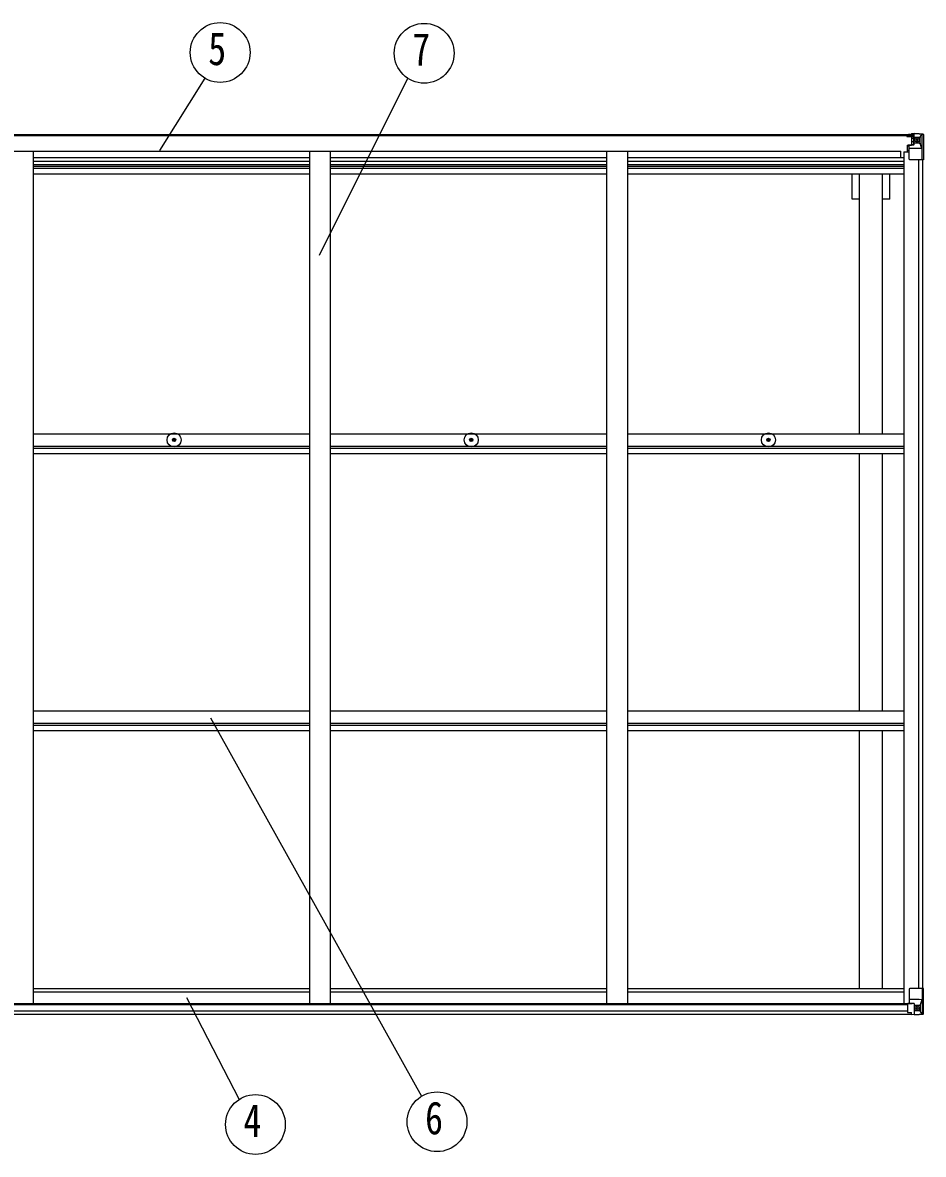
# Model space of a CAD drawing. Units: millimetres, scale not verified. Extents: x -12615 to 12615, y -8910 to 8910.
# Drawn here: x -296 to 1874, y -183 to 2543 of the extents above; entities that cross this region are included whole.
import ezdxf
from ezdxf.enums import TextEntityAlignment as Align

# ---------------------------------------------------------------- set-up
doc = ezdxf.new("R2010")
doc.units = ezdxf.units.MM
doc.header["$LTSCALE"] = 40
for name, color, linetype in [('0-4_YKK_13', 4, 'Continuous'), ('0-5_YKK_A1', 4, 'Continuous'), ('0-6_YKK_D', 6, 'Continuous')]:
    doc.layers.add(name, color=color, linetype=linetype)
doc.styles.add('ＭＳ ゴシック', font='')
doc.styles.get('ＭＳ ゴシック').set_extended_font_data('MS Gothic')

msp = doc.modelspace()

# ---------------------------------------------------------------- linework, layer by layer
at = {"layer": '0-4_YKK_13'}
for p, q in [((1833.51, 2270.13), (1833.51, 2271.06)), ((1834.51, 2270.13), (1833.51, 2270.13)), ((1833.51, 2270.13), (1833.51, 2268.57)), ((1833.51, 2268.45), (1833.51, 2268.57)), ((1834.51, 2271.06), (1834.51, 2270.13)), ((1839.51, 2270.13), (1834.51, 2270.13)), ((1839.71, 2273.63), (1838.02, 2273.2)), ((1839.51, 2268.52), (1839.51, 2270.13)), ((1839.51, 2268.52), (1849.51, 2268.44)), ((1839.71, 2273.63), (1840.01, 2273.63)), ((1840.01, 2273.63), (1840.01, 2273.2)), ((1841.51, 2270.39), (1849.51, 2270.39)), ((1841.51, 2270.36), (1849.51, 2270.36)), ((1845.01, 2275.83), (1851.51, 2275.43)), ((1845.01, 2274.94), (1845.01, 2275.83)), ((1851.51, 2274.55), (1845.01, 2274.94)), ((1845.01, 2274.43), (1845.01, 2274.94)), ((1845.01, 2274.43), (1845.01, 2274.02)), ((1845.01, 2274.02), (1850.01, 2273.93)), ((1845.01, 2274.02), (1845.01, 2273.2)), ((1846.01, 2248.33), (1846.01, 2268.3)), ((1849.9, 2268.06), (1846.01, 2268.06)), ((1846.01, 2264.43), (1850.01, 2264.43)), ((1849.51, 2270.39), (1849.51, 2268.44)), ((1849.51, 2269.36), (1850.01, 2269.36)), ((1849.51, 2268.27), (1849.51, 2268.44)), ((1849.51, 2268.44), (1849.51, 2268.44)), ((1850.01, 2269.72), (1851.51, 2269.72)), ((1850.01, 2266.19), (1851.51, 2266.19)), ((1851.51, 2249.33), (1851.51, 2275.43)), ((1851.51, 2275.32), (1863.51, 2274.53)), ((1852.51, 2266.19), (1851.51, 2266.19)), ((1863.51, 2266.19), (1851.51, 2266.19)), ((1865.84, 2266.13), (1863.51, 2266.19)), ((1863.6, 2274.53), (1871.52, 2274.06)), ((1865.84, 2252.66), (1865.84, 2266.13)), ((1866.69, 2269.64), (1869.43, 2273.31)), ((1870.66, 2273.08), (1870.66, 2273.02)), ((1870.66, 2212.43), (1870.66, 2273.02)), ((1872.57, 2274.14), (1872.57, 2274.14)), ((1872.57, 2274.1), (1872.57, 2274.14)), ((1873.51, 2273.14), (1873.51, 2273.1)), ((1835.01, 2247.3), (1836.01, 2247.31)), ((1835.01, 2231.08), (1835.01, 2247.3)), ((1836.01, 2245.58), (1835.01, 2245.58)), ((1835.01, 2235.43), (1839.51, 2235.43)), ((1840.06, 2247.34), (1836.01, 2247.31)), ((1839.51, 2213.43), (1839.51, 2246.53)), ((1863.51, 2239.1), (1839.51, 2239.1)), ((1850.68, 2249.08), (1840.33, 2247.42)), ((1840.33, 2246.79), (1850.68, 2248.44)), ((1840.33, 2247.42), (1840.33, 2246.79)), ((1846.01, 2256.23), (1850.01, 2256.23)), ((1850.01, 2252.63), (1851.51, 2252.63)), ((1850.68, 2248.44), (1850.68, 2249.08)), ((1863.51, 2252.63), (1851.51, 2252.63)), ((1858.03, 2258.99), (1858.03, 2258.03)), ((1863.51, 2252.63), (1865.84, 2252.66)), ((1863.51, 2252.63), (1863.51, 2252.63)), ((1870.12, 2239.31), (1863.51, 2239.1)), ((1870.12, 2239.31), (1865.98, 2251.4)), ((1870.66, 2212.43), (1840.51, 2212.43)), ((66.08, 1538.12), (67.19, 1538.14)), ((66.08, 1537.12), (67.19, 1537.1)), ((67.19, 1538.14), (67.71, 1538.24)), ((67.19, 1537.1), (67.71, 1537)), ((67.81, 1538.75), (67.71, 1538.24)), ((67.81, 1536.48), (67.71, 1537)), ((67.83, 1539.86), (67.81, 1538.75)), ((67.83, 1535.37), (67.81, 1536.48)), ((68.83, 1539.86), (68.85, 1538.75)), ((68.83, 1535.37), (68.85, 1536.48)), ((68.85, 1538.75), (68.95, 1538.24)), ((68.85, 1536.48), (68.95, 1537)), ((69.46, 1538.14), (68.95, 1538.24)), ((69.46, 1537.1), (68.95, 1537)), ((70.57, 1538.12), (69.46, 1538.14)), ((70.57, 1537.12), (69.46, 1537.1)), ((782.08, 1538.12), (783.19, 1538.14)), ((782.08, 1537.12), (783.19, 1537.1)), ((783.19, 1538.14), (783.71, 1538.24)), ((783.19, 1537.1), (783.71, 1537)), ((783.81, 1538.75), (783.71, 1538.24)), ((783.81, 1536.48), (783.71, 1537)), ((783.83, 1539.86), (783.81, 1538.75)), ((783.83, 1535.37), (783.81, 1536.48)), ((784.83, 1539.86), (784.85, 1538.75)), ((784.83, 1535.37), (784.85, 1536.48)), ((784.85, 1538.75), (784.95, 1538.24)), ((784.85, 1536.48), (784.95, 1537)), ((785.46, 1538.14), (784.95, 1538.24)), ((785.46, 1537.1), (784.95, 1537)), ((786.57, 1538.12), (785.46, 1538.14)), ((786.57, 1537.12), (785.46, 1537.1)), ((1498.08, 1538.12), (1499.19, 1538.14)), ((1498.08, 1537.12), (1499.19, 1537.1)), ((1499.19, 1538.14), (1499.71, 1538.24)), ((1499.19, 1537.1), (1499.71, 1537)), ((1499.81, 1538.75), (1499.71, 1538.24)), ((1499.81, 1536.48), (1499.71, 1537)), ((1499.83, 1539.86), (1499.81, 1538.75)), ((1499.83, 1535.37), (1499.81, 1536.48)), ((1500.83, 1539.86), (1500.85, 1538.75)), ((1500.83, 1535.37), (1500.85, 1536.48)), ((1500.85, 1538.75), (1500.95, 1538.24)), ((1500.85, 1536.48), (1500.95, 1537)), ((1501.46, 1538.14), (1500.95, 1538.24)), ((1501.46, 1537.1), (1500.95, 1537)), ((1502.57, 1538.12), (1501.46, 1538.14)), ((1502.57, 1537.12), (1501.46, 1537.1)), ((1839.51, 215.45), (1839.51, 182.36)), ((1873.51, 216.45), (1840.51, 216.45)), ((1870.66, 216.45), (1870.66, 155.87)), ((1873.51, 155.74), (1873.51, 216.45)), ((1835.01, 179.3), (1835.01, 159.14)), ((1845.01, 180.24), (1836.01, 180.21)), ((1863.51, 189.79), (1839.51, 189.79)), ((1840.33, 182.1), (1850.68, 180.44)), ((1840.33, 181.46), (1840.33, 182.1)), ((1847.98, 180.24), (1840.33, 181.46)), ((1851.51, 180.24), (1845.01, 180.24)), ((1850.68, 180.44), (1850.68, 180.24)), ((1851.51, 180.24), (1851.51, 153.45)), ((1851.51, 176.25), (1863.51, 176.25)), ((1858.99, 169.89), (1858.99, 170.85)), ((1870.12, 189.57), (1863.51, 189.79)), ((1863.51, 176.26), (1863.51, 176.25)), ((1863.51, 176.26), (1865.84, 176.22)), ((1865.84, 176.22), (1865.84, 162.75)), ((1870.12, 189.57), (1865.97, 177.49)), ((1836.01, 158.43), (1845.01, 158.37)), ((1845.01, 153.06), (1845.01, 159)), ((1863.51, 162.7), (1851.51, 162.7)), ((1851.51, 153.57), (1863.51, 154.35)), ((1865.84, 162.75), (1863.51, 162.69)), ((1863.6, 154.36), (1871.52, 154.83)), ((1866.69, 159.24), (1869.43, 155.58)), ((1870.66, 155.8), (1870.66, 155.87)), ((1872.57, 154.79), (1872.57, 154.74))]:
    msp.add_line(p, q, dxfattribs=at)
for points in [[(1839.51, 2268.52), (1839.51, 2268.51), (1833.51, 2268.57)], [(1834.51, 2268.4), (1849.51, 2268.27), (1849.51, 2268.27)], [(1849.51, 2269.36), (1841.51, 2269.36), (1841.51, 2271.06)], [(1845.01, 2274.43), (1850.01, 2274.43), (1850.01, 2248.97)], [(1872.57, 2274.14), (1863.51, 2274.7), (1851.51, 2275.43)], [(1858.99, 2261.87), (1858.99, 2262.83), (1858.03, 2262.83), (1858.03, 2261.87)], [(1873.51, 2273.1), (1873.51, 2212.43), (1870.66, 2212.43)], [(1836.01, 2247.31), (1836.01, 2245.58), (1839.51, 2245.56)], [(1857.07, 2260.91), (1856.11, 2260.91), (1856.11, 2259.95), (1857.07, 2259.95)], [(1858.03, 2258.03), (1858.99, 2258.03), (1858.99, 2258.99)], [(1859.95, 2259.95), (1860.91, 2259.95), (1860.91, 2260.91), (1859.95, 2260.91)], [(1857.07, 168.93), (1856.11, 168.93), (1856.11, 167.97), (1857.07, 167.97)], [(1858.99, 170.85), (1858.03, 170.85), (1858.03, 169.89)], [(1858.03, 167.01), (1858.03, 166.05), (1858.99, 166.05), (1858.99, 167.01)], [(1859.95, 167.97), (1860.91, 167.97), (1860.91, 168.93), (1859.95, 168.93)], [(1835.01, 159.14), (1835.02, 159.04), (1845.01, 159)], [(1872.57, 154.74), (1863.51, 154.19), (1845.01, 153.06)]]:
    msp.add_lwpolyline(points, dxfattribs=at)
for centre, radius in [((1858.51, 2260.43), 5.3), ((68.33, 1537.62), 17), ((784.33, 1537.62), 17), ((1500.33, 1537.62), 17), ((68.33, 1537.62), 4), ((784.33, 1537.62), 4), ((1500.33, 1537.62), 4), ((1858.51, 168.45), 5.3)]:
    msp.add_circle(centre, radius, dxfattribs=at)
for centre, radius, start, end in [((1834.37, 2276.09), 7.69, 263.56574, 271.03001), ((1849.51, 2270.89), 0.5, 270.00309, 0.00198), ((1849.51, 2270.86), 0.5, 269.99891, 359.99891), ((1849.51, 2267.94), 0.5, 359.95536, 89.47105), ((1849.49, 2267.76), 0.513, 358.95293, 88.11972), ((1869.38, 2273.14), 1.28, 357.54105, 48.82169), ((1871.35, 2286.75), 12.7, 264.89689, 270.75534), ((1872.51, 2273.15), 1, 359.99921, 86.49983), ((1872.51, 2273.14), 0.999, 0.04917, 86.5576), ((1872.51, 2273.1), 0.999, 0.04917, 86.5576), ((1840.44, 2246.49), 0.937, 96.73234, 177.67791), ((1840.44, 2245.86), 0.937, 96.73234, 177.67791), ((1850.57, 2250.01), 0.937, 276.73234, 357.67791), ((1850.57, 2249.37), 0.937, 276.73234, 357.67791), ((1857.07, 2261.87), 0.96, 270, 0), ((1857.07, 2258.99), 0.96, 0, 90), ((1859.95, 2261.87), 0.96, 180, 270), ((1859.95, 2258.99), 0.96, 90, 180), ((1840.51, 2213.43), 1, 180, 270), ((68.33, 1537.62), 2.3, 167.44414, 192.55586), ((68.33, 1537.62), 2.3, 77.44414, 102.55586), ((68.33, 1537.62), 2.3, 257.44414, 282.55586), ((68.33, 1537.62), 2.3, 347.44414, 12.55586), ((784.33, 1537.62), 2.3, 167.44414, 192.55586), ((784.33, 1537.62), 2.3, 77.44414, 102.55586), ((784.33, 1537.62), 2.3, 257.44414, 282.55586), ((784.33, 1537.62), 2.3, 347.44414, 12.55586), ((1500.33, 1537.62), 2.3, 167.44414, 192.55586), ((1500.33, 1537.62), 2.3, 77.44414, 102.55586), ((1500.33, 1537.62), 2.3, 257.44414, 282.55586), ((1500.33, 1537.62), 2.3, 347.44414, 12.55586), ((1840.51, 215.45), 1, 90, 180), ((1840.44, 183.03), 0.937, 182.32209, 263.26766), ((1840.44, 182.39), 0.937, 182.32209, 263.26766), ((1850.57, 179.51), 0.937, 50.93398, 83.26766), ((1857.07, 169.89), 0.96, 270, 0), ((1857.07, 167.01), 0.96, 0, 90), ((1859.95, 169.89), 0.96, 180, 270), ((1859.95, 167.01), 0.96, 90, 180), ((1869.38, 155.75), 1.28, 311.17831, 2.45895), ((1871.35, 142.14), 12.7, 89.24466, 95.10311), ((1872.51, 155.78), 0.999, 273.4424, 359.95083), ((1872.51, 155.75), 0.999, 273.4424, 359.95083), ((1872.51, 155.74), 1, 273.50017, 0.00079)]:
    msp.add_arc(centre, radius, start, end, dxfattribs=at)
for centre, major_axis, ratio, start_param, end_param in [((1945.26, 2266.19), (-81.75, 0), 0.061163, 6.2824128, 6.2831853), ((1868.71, 2266.05), (-0.03, 5), 0.573921, 0.7672717, 1.551125), ((1870.38, 2271.12), (0.02, 3), 0.466854, 0.125683, 0.7596956), ((1870.57, 2274.22), (-2, 0.12), 0.060933, 2.0712557, 3.1453404), ((1671.57, 2286.45), (-201, 12.36), 0.060933, 3.1453404, 3.145839), ((1867.24, 2252.68), (0, 3), 0.468246, 1.5772882, 2.0127935), ((1869.4, 2241.66), (-0.85, 2.32), 0.403757, 3.0087805, 3.9744392), ((1836.01, 179.3), (-1, -0.021), 0.906239, 4.6936843, 6.2644806), ((1867.24, 176.2), (0, -3), 0.468246, 4.2703918, 4.7058971), ((1869.4, 187.23), (-0.85, -2.32), 0.403757, 2.3087461, 3.2744049), ((1836.01, 159.14), (-1, 0.012), 0.707053, 0.1587743, 1.5795216), ((1945.26, 162.7), (-81.75, 0), 0.061163, 0, 0.0007725), ((1868.71, 162.83), (-0.03, -5), 0.573921, 4.7320603, 5.5159136), ((1870.38, 157.76), (0.02, -3), 0.466854, 5.5234897, 6.1575023), ((1870.57, 154.66), (-2, -0.12), 0.060933, 3.1378449, 4.2119296), ((1671.57, 142.43), (-201, -12.36), 0.060933, 3.1373463, 3.1378449)]:
    msp.add_ellipse(centre, major_axis=major_axis, ratio=ratio, start_param=start_param, end_param=end_param, dxfattribs=at)
at = {"layer": '0-5_YKK_A1'}
for p, q in [((-1005.99, 2273.2), (1850.01, 2273.2)), ((-1005.99, 2271.06), (1850.01, 2271.06)), ((-979.99, 2232.92), (1819.01, 2232.92)), ((-271.49, 2232.9), (-271.49, 180.43)), ((-271.49, 2217.4), (394.51, 2217.4)), ((-271.49, 2209.01), (394.51, 2209.01)), ((394.51, 2232.9), (394.51, 180.43)), ((444.51, 2232.9), (444.51, 180.43)), ((444.51, 2217.4), (1110.51, 2217.4)), ((444.51, 2209.01), (1110.51, 2209.01)), ((1110.51, 2232.9), (1110.51, 180.43)), ((1160.51, 2232.9), (1160.51, 180.43)), ((1160.51, 2217.4), (1826.51, 2217.4)), ((1160.51, 2209.01), (1826.51, 2209.01)), ((1819.01, 2217.4), (1819.01, 2232.92)), ((1826.51, 2231.08), (1826.51, 180.43)), ((1826.51, 2231.08), (1839.51, 2231.08)), ((1861.81, 2212.43), (1861.81, 216.45)), ((1871.51, 2212.43), (1871.51, 216.45)), ((-271.49, 2200.81), (394.51, 2200.81)), ((-271.49, 2196.88), (394.51, 2196.88)), ((-271.49, 2191.8), (394.51, 2191.8)), ((444.51, 2200.81), (1110.51, 2200.81)), ((444.51, 2196.88), (1110.51, 2196.88)), ((444.51, 2191.8), (1110.51, 2191.8)), ((1160.51, 2200.81), (1826.51, 2200.81)), ((1160.51, 2196.88), (1826.51, 2196.88)), ((1160.51, 2191.8), (1826.51, 2191.8)), ((-271.49, 2178.79), (394.51, 2178.79)), ((444.51, 2178.79), (1110.51, 2178.79)), ((1160.51, 2178.79), (1826.51, 2178.79)), ((1702.31, 2117.2), (1702.31, 2178.79)), ((1720.01, 1552.14), (1720.01, 2178.79)), ((1775.01, 1552.14), (1775.01, 2178.79)), ((1792.71, 2117.2), (1792.71, 2178.79)), ((1720.01, 2117.2), (1702.31, 2117.2)), ((1792.71, 2117.2), (1775.01, 2117.2)), ((-271.46, 1552.14), (394.51, 1552.14)), ((444.54, 1552.14), (1110.51, 1552.14)), ((1160.54, 1552.14), (1826.51, 1552.14)), ((-271.46, 1522.4), (394.51, 1522.4)), ((-271.46, 1517.86), (394.51, 1517.86)), ((-271.46, 1504.84), (394.51, 1504.84)), ((444.54, 1522.4), (1110.51, 1522.4)), ((444.54, 1517.86), (1110.51, 1517.86)), ((444.54, 1504.84), (1110.51, 1504.84)), ((1160.54, 1522.4), (1826.51, 1522.4)), ((1160.54, 1517.86), (1826.51, 1517.86)), ((1160.54, 1504.84), (1826.51, 1504.84)), ((1720.01, 885.15), (1720.01, 1504.84)), ((1775.01, 885.15), (1775.01, 1504.84)), ((-271.46, 885.15), (394.51, 885.15)), ((444.54, 885.15), (1110.51, 885.15)), ((1160.54, 885.15), (1826.51, 885.15)), ((-271.46, 855.41), (394.51, 855.41)), ((-271.46, 850.86), (394.51, 850.86)), ((444.54, 855.41), (1110.51, 855.41)), ((444.54, 850.86), (1110.51, 850.86)), ((1160.54, 855.41), (1826.51, 855.41)), ((1160.54, 850.86), (1826.51, 850.86)), ((-271.46, 837.85), (394.51, 837.85)), ((444.54, 837.85), (1110.51, 837.85)), ((1160.54, 837.85), (1826.51, 837.85)), ((1720.01, 216.6), (1720.01, 837.85)), ((1775.01, 216.6), (1775.01, 837.85)), ((-271.49, 216.6), (394.51, 216.6)), ((-271.49, 208.26), (394.51, 208.26)), ((444.51, 216.6), (1110.51, 216.6)), ((444.51, 208.26), (1110.51, 208.26)), ((1160.51, 216.6), (1826.51, 216.6)), ((1160.51, 208.26), (1826.51, 208.26)), ((-995.99, 180.43), (1846.77, 180.43)), ((-995.99, 178.17), (1835.01, 178.17)), ((-1005.99, 154.66), (1845.01, 154.66)), ((-995.99, 162.56), (1835.01, 162.56))]:
    msp.add_line(p, q, dxfattribs=at)
at = {"layer": '0-6_YKK_D'}
for p, q in [((33.72, 2234.45), (142.92, 2408.51)), ((418.67, 1982.77), (631.63, 2408.43)), ((155.78, 868.55), (664.39, -42.91)), ((98.06, 195.01), (225.23, -50.39))]:
    msp.add_line(p, q, dxfattribs=at)
for centre in [(179.46, 2470.55), (670.91, 2468.77), (264.3, -110.87), (701.94, -104.35)]:
    msp.add_circle(centre, 72, dxfattribs=at)

# ---------------------------------------------------------------- texts
at = {"layer": '0-6_YKK_D', "style": 'ＭＳ ゴシック', "width": 0.8}
for s, p in [('5', (150.66, 2416.55)), ('7', (642.11, 2414.77)), ('4', (235.5, -164.87)), ('6', (673.14, -158.35))]:
    msp.add_text(s, height=79.18, dxfattribs=at).set_placement(p, align=Align.BOTTOM_LEFT)

doc.saveas('drawing.dxf')
